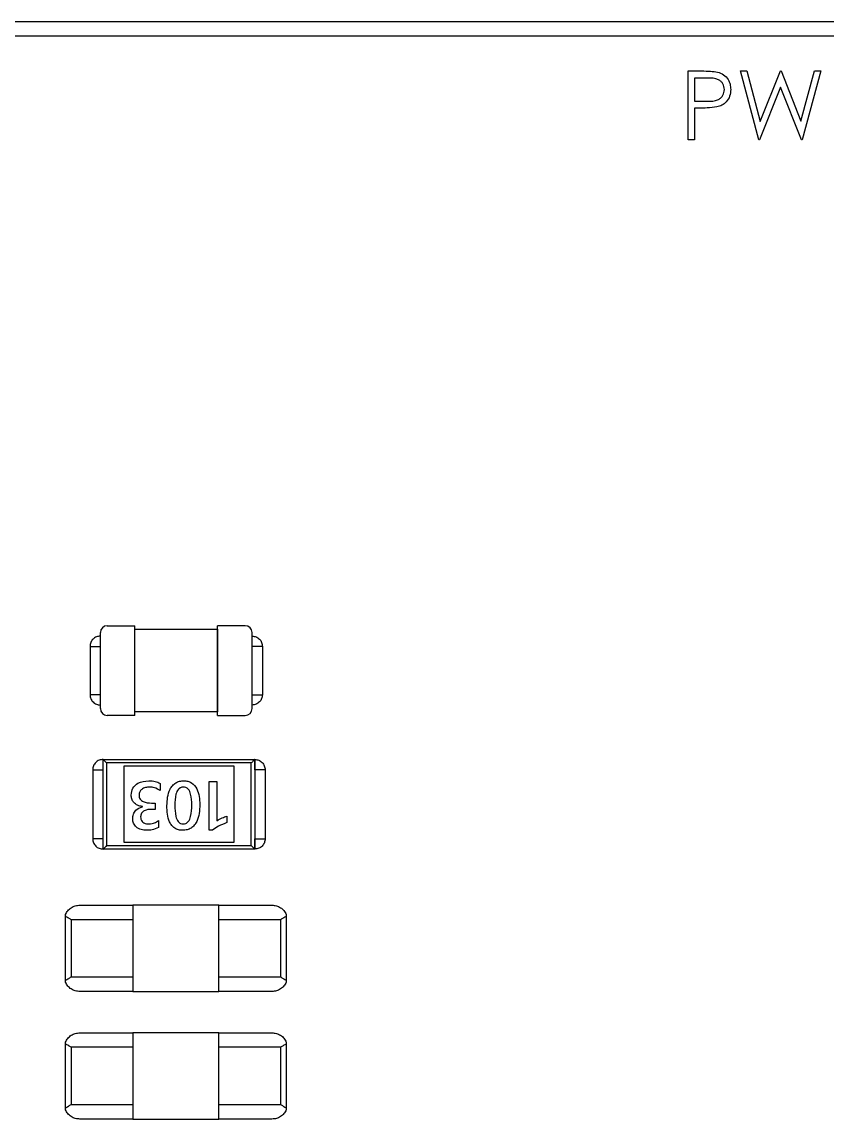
# Model space of a CAD drawing. Header units: millimetres. Extents: x -2889 to 8174, y 2447 to 8478.
# Drawn here: x 2747.409 to 2748.576, y 3453.484 to 3455.075 of the extents above; entities that cross this region are included whole.
import ezdxf

# ---------------------------------------------------------------- set-up
doc = ezdxf.new("R2010")
doc.units = ezdxf.units.MM

msp = doc.modelspace()

# ---------------------------------------------------------------- linework, layer by layer
at = {"color": 7, "linetype": 'Continuous', "lineweight": 25}
for p, q in [((2749.5819, 3455.0752), (2747.2783, 3455.0752)), ((2747.2783, 3455.0552), (2749.5819, 3455.0552)), ((2748.375, 3454.9041), (2748.375, 3455.0041)), ((2748.375, 3455.0041), (2748.3946, 3455.0041)), ((2748.4022, 3454.9938), (2748.3839, 3454.9938)), ((2748.3839, 3454.9938), (2748.3839, 3454.9605)), ((2748.4506, 3455.0041), (2748.4599, 3455.0041)), ((2748.4772, 3454.9041), (2748.4506, 3455.0041)), ((2748.4599, 3455.0041), (2748.4794, 3454.9307)), ((2748.4794, 3454.9307), (2748.5086, 3455.0041)), ((2748.5086, 3455.0041), (2748.5099, 3455.0041)), ((2748.5099, 3455.0041), (2748.5384, 3454.9312)), ((2748.5384, 3454.9312), (2748.5581, 3455.0041)), ((2748.5673, 3455.0041), (2748.5403, 3454.9041)), ((2748.5581, 3455.0041), (2748.5673, 3455.0041)), ((2748.5089, 3454.9805), (2748.4785, 3454.9041)), ((2748.539, 3454.9041), (2748.5089, 3454.9805)), ((2748.3839, 3454.9605), (2748.4014, 3454.9603)), ((2748.3911, 3454.9502), (2748.3839, 3454.9502)), ((2748.3839, 3454.9502), (2748.3839, 3454.9041)), ((2748.3839, 3454.9041), (2748.375, 3454.9041)), ((2748.4785, 3454.9041), (2748.4772, 3454.9041)), ((2748.5403, 3454.9041), (2748.539, 3454.9041)), ((2747.5326, 3454.1996), (2747.5726, 3454.1996)), ((2747.5726, 3454.0696), (2747.5726, 3454.1996)), ((2747.6926, 3454.0696), (2747.6926, 3454.1996)), ((2747.7326, 3454.1996), (2747.6926, 3454.1996)), ((2747.5226, 3454.0796), (2747.5226, 3454.1896)), ((2747.5726, 3454.0746), (2747.5726, 3454.1946)), ((2747.5726, 3454.1946), (2747.6926, 3454.1946)), ((2747.6926, 3454.1946), (2747.6926, 3454.0746)), ((2747.7426, 3454.0796), (2747.7426, 3454.1896)), ((2747.5076, 3454.1696), (2747.5076, 3454.0996)), ((2747.7576, 3454.1696), (2747.7576, 3454.0996)), ((2747.6926, 3454.0746), (2747.5726, 3454.0746)), ((2747.5726, 3454.0696), (2747.5326, 3454.0696)), ((2747.6926, 3454.0696), (2747.7326, 3454.0696)), ((2747.5265, 3454.0057), (2747.7465, 3454.0057)), ((2747.5265, 3453.8757), (2747.5265, 3454.0057)), ((2747.7415, 3454.0007), (2747.5315, 3454.0007)), ((2747.5315, 3454.0007), (2747.5315, 3453.8807)), ((2747.7165, 3453.9957), (2747.5565, 3453.9957)), ((2747.5565, 3453.9957), (2747.5565, 3453.8857)), ((2747.7165, 3453.8857), (2747.7165, 3453.9957)), ((2747.7415, 3453.8807), (2747.7415, 3454.0007)), ((2747.7465, 3454.0057), (2747.7465, 3453.8757)), ((2747.5115, 3453.9907), (2747.5115, 3453.8907)), ((2747.7615, 3453.9907), (2747.7615, 3453.8907)), ((2747.6093, 3453.971), (2747.6093, 3453.9605)), ((2747.6803, 3453.9029), (2747.6803, 3453.9739)), ((2747.6803, 3453.9739), (2747.6916, 3453.9739)), ((2747.6916, 3453.9739), (2747.6916, 3453.9168)), ((2747.5835, 3453.9372), (2747.5835, 3453.9374)), ((2747.5968, 3453.9425), (2747.6022, 3453.9425)), ((2747.6022, 3453.9333), (2747.5971, 3453.9333)), ((2747.6022, 3453.9425), (2747.6022, 3453.9333)), ((2747.6067, 3453.9169), (2747.6067, 3453.9069)), ((2747.7062, 3453.9232), (2747.7062, 3453.914)), ((2747.685, 3453.9029), (2747.6803, 3453.9029)), ((2747.5315, 3453.8807), (2747.7415, 3453.8807)), ((2747.5565, 3453.8857), (2747.7165, 3453.8857)), ((2747.7465, 3453.8757), (2747.5265, 3453.8757)), ((2747.5696, 3453.7943), (2747.5696, 3453.6693)), ((2747.6946, 3453.7943), (2747.5696, 3453.7943)), ((2747.6946, 3453.6693), (2747.6946, 3453.7943)), ((2747.4721, 3453.7806), (2747.4721, 3453.7807)), ((2747.4721, 3453.6829), (2747.4721, 3453.7806)), ((2747.4801, 3453.7733), (2747.4801, 3453.6903)), ((2747.7841, 3453.6903), (2747.7841, 3453.7733)), ((2747.7921, 3453.7806), (2747.7921, 3453.6829)), ((2747.7921, 3453.6829), (2747.7921, 3453.6828)), ((2747.5696, 3453.6693), (2747.6946, 3453.6693)), ((2747.6946, 3453.6092), (2747.5696, 3453.6092)), ((2747.5696, 3453.6092), (2747.5696, 3453.4842)), ((2747.6946, 3453.4842), (2747.6946, 3453.6092)), ((2747.4721, 3453.5955), (2747.4721, 3453.5956)), ((2747.4721, 3453.4978), (2747.4721, 3453.5955)), ((2747.7921, 3453.5955), (2747.7921, 3453.4978)), ((2747.4801, 3453.5882), (2747.4801, 3453.5052)), ((2747.7841, 3453.5052), (2747.7841, 3453.5882)), ((2747.7921, 3453.4978), (2747.7921, 3453.4977)), ((2747.5696, 3453.4842), (2747.6946, 3453.4842))]:
    msp.add_line(p, q, dxfattribs=at)
for centre, start, end in [((2747.5326, 3454.1896), 90, 180), ((2747.7326, 3454.1896), 0, 90), ((2747.5326, 3454.0796), 180, 270), ((2747.7326, 3454.0796), 270, 0)]:
    msp.add_arc(centre, 0.01, start, end, dxfattribs=at)
for points, knots in [([(2748.3946, 3455.0041), (2748.3988, 3455.0041), (2748.4065, 3455.0041), (2748.414, 3455.003), (2748.4174, 3455.0026)], [0, 0, 0, 0, 0.560314, 1, 1, 1, 1]), ([(2748.4275, 3454.9772), (2748.4271, 3454.9801), (2748.4264, 3454.9844), (2748.4227, 3454.9889), (2748.4156, 3454.994), (2748.4082, 3454.9939), (2748.4022, 3454.9938)], [0, 0, 0, 0, 0.2490497, 0.3747747, 0.5004751, 1, 1, 1, 1]), ([(2748.4174, 3455.0026), (2748.4204, 3455.0015), (2748.4265, 3454.9993), (2748.4328, 3454.9925), (2748.436, 3454.9848), (2748.4364, 3454.9798), (2748.4365, 3454.9772)], [0, 0, 0, 0, 0.279733, 0.559348, 0.779491, 1, 1, 1, 1]), ([(2748.4014, 3454.9603), (2748.4075, 3454.9602), (2748.4151, 3454.9602), (2748.4226, 3454.9652), (2748.4264, 3454.9698), (2748.4271, 3454.9742), (2748.4275, 3454.9772)], [0, 0, 0, 0, 0.499695, 0.625321, 0.751028, 1, 1, 1, 1]), ([(2748.4365, 3454.9772), (2748.4363, 3454.9739), (2748.4358, 3454.9674), (2748.4308, 3454.9593), (2748.424, 3454.9542), (2748.419, 3454.9526), (2748.4165, 3454.9519)], [0, 0, 0, 0, 0.280099, 0.559324, 0.779458, 1, 1, 1, 1]), ([(2748.4165, 3454.9519), (2748.4118, 3454.9513), (2748.4034, 3454.9502), (2748.3948, 3454.9502), (2748.3911, 3454.9502)], [0, 0, 0, 0, 0.559686, 1, 1, 1, 1]), ([(2747.5226, 3454.1846), (2747.5206, 3454.1844), (2747.5167, 3454.1839), (2747.5117, 3454.1804), (2747.5082, 3454.1755), (2747.5078, 3454.1716), (2747.5076, 3454.1696)], [0, 0, 0, 0, 0.249563, 0.499219, 0.75054, 1, 1, 1, 1]), ([(2747.7426, 3454.1846), (2747.7445, 3454.1844), (2747.7485, 3454.1839), (2747.7534, 3454.1805), (2747.7569, 3454.1755), (2747.7573, 3454.1716), (2747.7576, 3454.1696)], [0, 0, 0, 0, 0.249729, 0.499552, 0.749424, 1, 1, 1, 1]), ([(2747.5076, 3454.1696), (2747.5078, 3454.1696), (2747.5082, 3454.1696), (2747.5108, 3454.1696), (2747.5158, 3454.1696), (2747.5204, 3454.1696), (2747.5226, 3454.1696)], [0, 0, 0, 0, 0.224188, 0.476934, 0.747472, 1, 1, 1, 1]), ([(2747.7576, 3454.1696), (2747.7573, 3454.1696), (2747.7568, 3454.1696), (2747.7538, 3454.1696), (2747.7492, 3454.1696), (2747.7448, 3454.1696), (2747.7426, 3454.1696)], [0, 0, 0, 0, 0.2650608, 0.5111541, 0.7514393, 1, 1, 1, 1]), ([(2747.5226, 3454.0996), (2747.5204, 3454.0996), (2747.5158, 3454.0996), (2747.5108, 3454.0996), (2747.5082, 3454.0996), (2747.5078, 3454.0996), (2747.5076, 3454.0996)], [0, 0, 0, 0, 0.250903, 0.521662, 0.775477, 1, 1, 1, 1]), ([(2747.5076, 3454.0996), (2747.5078, 3454.0976), (2747.5082, 3454.0937), (2747.5117, 3454.0888), (2747.5167, 3454.0852), (2747.5206, 3454.0848), (2747.5226, 3454.0846)], [0, 0, 0, 0, 0.249558, 0.499217, 0.750481, 1, 1, 1, 1]), ([(2747.7426, 3454.0996), (2747.7448, 3454.0996), (2747.7492, 3454.0996), (2747.7538, 3454.0996), (2747.7568, 3454.0996), (2747.7573, 3454.0996), (2747.7576, 3454.0996)], [0, 0, 0, 0, 0.248561, 0.488846, 0.734939, 1, 1, 1, 1]), ([(2747.7576, 3454.0996), (2747.7574, 3454.0976), (2747.7569, 3454.0937), (2747.7534, 3454.0888), (2747.7485, 3454.0853), (2747.7445, 3454.0848), (2747.7426, 3454.0846)], [0, 0, 0, 0, 0.249724, 0.499548, 0.749424, 1, 1, 1, 1]), ([(2747.5265, 3454.0057), (2747.5245, 3454.0054), (2747.5206, 3454.005), (2747.5157, 3454.0015), (2747.5121, 3453.9966), (2747.5117, 3453.9926), (2747.5115, 3453.9907)], [0, 0, 0, 0, 0.2495608, 0.4992192, 0.7505334, 1, 1, 1, 1]), ([(2747.5315, 3454.0007), (2747.5308, 3454.0014), (2747.5294, 3454.0028), (2747.5278, 3454.0043), (2747.527, 3454.0052), (2747.5266, 3454.0056), (2747.5265, 3454.0056), (2747.5265, 3454.0057)], [0, 0, 0, 0, 0.3101202, 0.6161208, 0.7588957, 0.8860224, 1, 1, 1, 1]), ([(2747.5265, 3453.9907), (2747.5265, 3453.9922), (2747.5265, 3453.9952), (2747.5265, 3453.9991), (2747.5265, 3454.0021), (2747.5265, 3454.0049), (2747.5265, 3454.0056), (2747.5265, 3454.0057), (2747.5265, 3454.0057), (2747.5265, 3454.0057)], [0, 0, 0, 0, 0.124587, 0.250975, 0.373773, 0.501681, 0.780551, 0.832786, 1, 1, 1, 1]), ([(2747.7465, 3454.0057), (2747.7465, 3454.0056), (2747.7464, 3454.0055), (2747.7457, 3454.0049), (2747.7446, 3454.0038), (2747.7431, 3454.0023), (2747.742, 3454.0012), (2747.7415, 3454.0007)], [0, 0, 0, 0, 0.146754, 0.316126, 0.510248, 0.757793, 1, 1, 1, 1]), ([(2747.7465, 3454.0057), (2747.7485, 3454.0054), (2747.7524, 3454.005), (2747.7573, 3454.0015), (2747.7608, 3453.9966), (2747.7613, 3453.9926), (2747.7615, 3453.9907)], [0, 0, 0, 0, 0.2497275, 0.4995525, 0.7494258, 1, 1, 1, 1]), ([(2747.7465, 3453.9907), (2747.7465, 3453.9921), (2747.7465, 3453.9951), (2747.7465, 3453.999), (2747.7465, 3454.0021), (2747.7465, 3454.0047), (2747.7465, 3454.0055), (2747.7465, 3454.0056), (2747.7465, 3454.0057), (2747.7465, 3454.0057), (2747.7465, 3454.0057)], [0, 0, 0, 0, 0.123045, 0.250749, 0.370615, 0.501435, 0.749263, 0.779532, 0.831407, 1, 1, 1, 1]), ([(2747.5115, 3453.9907), (2747.5116, 3453.9907), (2747.5117, 3453.9907), (2747.5142, 3453.9907), (2747.5195, 3453.9907), (2747.5243, 3453.9907), (2747.5265, 3453.9907)], [0, 0, 0, 0, 0.217702, 0.479683, 0.756498, 1, 1, 1, 1]), ([(2747.7615, 3453.9907), (2747.7614, 3453.9907), (2747.7612, 3453.9907), (2747.7583, 3453.9907), (2747.7535, 3453.9907), (2747.7489, 3453.9907), (2747.7465, 3453.9907)], [0, 0, 0, 0, 0.264345, 0.50782, 0.74718, 1, 1, 1, 1]), ([(2747.5672, 3453.954), (2747.5677, 3453.9575), (2747.5686, 3453.9644), (2747.5784, 3453.9733), (2747.5873, 3453.9742), (2747.5928, 3453.9748)], [0, 0, 0, 0, 0.279914, 0.560182, 1, 1, 1, 1]), ([(2747.594, 3453.9656), (2747.592, 3453.9655), (2747.588, 3453.9652), (2747.5828, 3453.9629), (2747.5792, 3453.9589), (2747.5789, 3453.9557), (2747.5787, 3453.9541)], [0, 0, 0, 0, 0.280979, 0.56083, 0.780301, 1, 1, 1, 1]), ([(2747.5928, 3453.9748), (2747.596, 3453.9747), (2747.6018, 3453.9745), (2747.607, 3453.9721), (2747.6093, 3453.971)], [0, 0, 0, 0, 0.560438, 1, 1, 1, 1]), ([(2747.6093, 3453.9605), (2747.6067, 3453.9621), (2747.6019, 3453.965), (2747.5964, 3453.9654), (2747.594, 3453.9656)], [0, 0, 0, 0, 0.5594096, 1, 1, 1, 1]), ([(2747.6191, 3453.9386), (2747.6195, 3453.947), (2747.6201, 3453.9575), (2747.627, 3453.9678), (2747.6317, 3453.9719), (2747.6375, 3453.9744), (2747.6416, 3453.9747), (2747.6437, 3453.9748)], [0, 0, 0, 0, 0.498322, 0.623828, 0.749201, 0.874531, 1, 1, 1, 1]), ([(2747.6428, 3453.9656), (2747.6415, 3453.9654), (2747.6388, 3453.9651), (2747.6345, 3453.9616), (2747.6309, 3453.9527), (2747.6307, 3453.9447), (2747.6306, 3453.9393)], [0, 0, 0, 0, 0.124828, 0.249574, 0.498908, 1, 1, 1, 1]), ([(2747.6553, 3453.9397), (2747.6551, 3453.9451), (2747.6549, 3453.953), (2747.6512, 3453.9618), (2747.6468, 3453.9652), (2747.6442, 3453.9654), (2747.6428, 3453.9656)], [0, 0, 0, 0, 0.50107, 0.750284, 0.875063, 1, 1, 1, 1]), ([(2747.6437, 3453.9748), (2747.6456, 3453.9746), (2747.6495, 3453.9744), (2747.6568, 3453.9712), (2747.6658, 3453.9601), (2747.6664, 3453.9482), (2747.6668, 3453.9403)], [0, 0, 0, 0, 0.1257153, 0.2512519, 0.5004773, 1, 1, 1, 1]), ([(2747.5835, 3453.9374), (2747.5811, 3453.9378), (2747.5763, 3453.9387), (2747.5708, 3453.9429), (2747.5677, 3453.9483), (2747.5674, 3453.9521), (2747.5672, 3453.954)], [0, 0, 0, 0, 0.280349, 0.559618, 0.779632, 1, 1, 1, 1]), ([(2747.5787, 3453.9541), (2747.5788, 3453.9531), (2747.5789, 3453.9511), (2747.5801, 3453.9482), (2747.5822, 3453.946), (2747.5875, 3453.9429), (2747.5927, 3453.9427), (2747.5968, 3453.9425)], [0, 0, 0, 0, 0.125397, 0.250537, 0.37565, 0.500992, 1, 1, 1, 1]), ([(2747.5695, 3453.9196), (2747.5696, 3453.9218), (2747.57, 3453.9264), (2747.5745, 3453.9337), (2747.5801, 3453.9359), (2747.5835, 3453.9372)], [0, 0, 0, 0, 0.2811109, 0.5611268, 1, 1, 1, 1]), ([(2747.5971, 3453.9333), (2747.5933, 3453.9332), (2747.5886, 3453.9329), (2747.5839, 3453.9299), (2747.5815, 3453.927), (2747.5812, 3453.9242), (2747.581, 3453.9223)], [0, 0, 0, 0, 0.499595, 0.62531, 0.75082, 1, 1, 1, 1]), ([(2747.642, 3453.9029), (2747.64, 3453.903), (2747.636, 3453.9033), (2747.6304, 3453.9057), (2747.6259, 3453.9098), (2747.6198, 3453.9202), (2747.6194, 3453.9304), (2747.6191, 3453.9386)], [0, 0, 0, 0, 0.125395, 0.250542, 0.375712, 0.501078, 1, 1, 1, 1]), ([(2747.6306, 3453.9393), (2747.6307, 3453.9338), (2747.6309, 3453.9257), (2747.6343, 3453.9165), (2747.6385, 3453.9126), (2747.6412, 3453.9123), (2747.6426, 3453.9121)], [0, 0, 0, 0, 0.501206, 0.750756, 0.875453, 1, 1, 1, 1]), ([(2747.6668, 3453.9403), (2747.6664, 3453.9317), (2747.6658, 3453.9209), (2747.6591, 3453.9101), (2747.6543, 3453.9059), (2747.6484, 3453.9033), (2747.6442, 3453.9031), (2747.642, 3453.9029)], [0, 0, 0, 0, 0.498657, 0.624086, 0.74936, 0.874581, 1, 1, 1, 1]), ([(2747.6426, 3453.9121), (2747.644, 3453.9123), (2747.6468, 3453.9126), (2747.6512, 3453.9164), (2747.6549, 3453.9257), (2747.6551, 3453.9341), (2747.6553, 3453.9397)], [0, 0, 0, 0, 0.1247268, 0.2494689, 0.4988823, 1, 1, 1, 1]), ([(2747.5899, 3453.9029), (2747.5872, 3453.9031), (2747.5816, 3453.9034), (2747.5747, 3453.9072), (2747.5702, 3453.913), (2747.5697, 3453.9174), (2747.5695, 3453.9196)], [0, 0, 0, 0, 0.280782, 0.560347, 0.780131, 1, 1, 1, 1]), ([(2747.581, 3453.9223), (2747.5811, 3453.9212), (2747.5812, 3453.9189), (2747.5828, 3453.9157), (2747.5868, 3453.9125), (2747.5908, 3453.9123), (2747.5935, 3453.9121)], [0, 0, 0, 0, 0.187424, 0.3741, 0.560922, 1, 1, 1, 1]), ([(2747.5935, 3453.9121), (2747.5962, 3453.9124), (2747.601, 3453.913), (2747.605, 3453.9157), (2747.6067, 3453.9169)], [0, 0, 0, 0, 0.559017, 1, 1, 1, 1]), ([(2747.7062, 3453.914), (2747.702, 3453.9124), (2747.6945, 3453.9096), (2747.6879, 3453.905), (2747.685, 3453.9029)], [0, 0, 0, 0, 0.559853, 1, 1, 1, 1]), ([(2747.6916, 3453.9168), (2747.6941, 3453.9183), (2747.6987, 3453.9211), (2747.7039, 3453.9226), (2747.7062, 3453.9232)], [0, 0, 0, 0, 0.559643, 1, 1, 1, 1]), ([(2747.6067, 3453.9069), (2747.6037, 3453.9056), (2747.5983, 3453.9032), (2747.5925, 3453.903), (2747.5899, 3453.9029)], [0, 0, 0, 0, 0.559331, 1, 1, 1, 1]), ([(2747.5265, 3453.8907), (2747.5243, 3453.8907), (2747.5195, 3453.8907), (2747.5142, 3453.8907), (2747.5117, 3453.8907), (2747.5116, 3453.8907), (2747.5115, 3453.8907)], [0, 0, 0, 0, 0.243502, 0.520317, 0.782298, 1, 1, 1, 1]), ([(2747.5115, 3453.8907), (2747.5117, 3453.8887), (2747.5122, 3453.8848), (2747.5156, 3453.8798), (2747.5206, 3453.8763), (2747.5245, 3453.8759), (2747.5265, 3453.8757)], [0, 0, 0, 0, 0.2495589, 0.4992181, 0.7505133, 1, 1, 1, 1]), ([(2747.5265, 3453.8757), (2747.5265, 3453.8757), (2747.5265, 3453.8757), (2747.5265, 3453.8757), (2747.5265, 3453.8758), (2747.5265, 3453.8766), (2747.5265, 3453.8793), (2747.5265, 3453.8823), (2747.5265, 3453.8862), (2747.5265, 3453.8892), (2747.5265, 3453.8907)], [0, 0, 0, 0, 0.168551, 0.220862, 0.251873, 0.500225, 0.630483, 0.749879, 0.877257, 1, 1, 1, 1]), ([(2747.5315, 3453.8807), (2747.5308, 3453.88), (2747.5294, 3453.8786), (2747.5278, 3453.877), (2747.527, 3453.8761), (2747.5266, 3453.8757), (2747.5265, 3453.8757), (2747.5265, 3453.8757)], [0, 0, 0, 0, 0.31012, 0.616121, 0.758896, 0.886022, 1, 1, 1, 1]), ([(2747.7465, 3453.8757), (2747.7465, 3453.8757), (2747.7464, 3453.8758), (2747.7457, 3453.8765), (2747.7446, 3453.8776), (2747.7431, 3453.879), (2747.742, 3453.8801), (2747.7415, 3453.8807)], [0, 0, 0, 0, 0.146754, 0.316126, 0.510248, 0.757793, 1, 1, 1, 1]), ([(2747.7465, 3453.8907), (2747.7489, 3453.8907), (2747.7535, 3453.8907), (2747.7583, 3453.8907), (2747.7612, 3453.8907), (2747.7614, 3453.8907), (2747.7615, 3453.8907)], [0, 0, 0, 0, 0.25282, 0.49218, 0.735655, 1, 1, 1, 1]), ([(2747.7615, 3453.8907), (2747.7613, 3453.8887), (2747.7608, 3453.8848), (2747.7574, 3453.8798), (2747.7524, 3453.8764), (2747.7485, 3453.8759), (2747.7465, 3453.8757)], [0, 0, 0, 0, 0.2497253, 0.4995509, 0.749426, 1, 1, 1, 1]), ([(2747.7465, 3453.8757), (2747.7465, 3453.8757), (2747.7465, 3453.8756), (2747.7465, 3453.8761), (2747.7465, 3453.8793), (2747.7465, 3453.8823), (2747.7465, 3453.8862), (2747.7465, 3453.8892), (2747.7465, 3453.8907)], [0, 0, 0, 0, 0.167217, 0.499711, 0.627126, 0.749519, 0.875652, 1, 1, 1, 1]), ([(2747.4721, 3453.7807), (2747.4731, 3453.7827), (2747.4751, 3453.7866), (2747.4802, 3453.7909), (2747.4862, 3453.7938), (2747.4906, 3453.7941), (2747.4929, 3453.7943)], [0, 0, 0, 0, 0.247435, 0.499322, 0.744555, 1, 1, 1, 1]), ([(2747.4929, 3453.7943), (2747.4971, 3453.7943), (2747.5046, 3453.7943), (2747.5192, 3453.7943), (2747.5406, 3453.7943), (2747.5583, 3453.7943), (2747.5696, 3453.7943)], [0, 0, 0, 0, 0.174864, 0.31313, 0.560168, 1, 1, 1, 1]), ([(2747.5696, 3453.7943), (2747.5696, 3453.794), (2747.5696, 3453.7934), (2747.5696, 3453.7886), (2747.5696, 3453.7829), (2747.5696, 3453.7775), (2747.5696, 3453.7747), (2747.5696, 3453.7733)], [0, 0, 0, 0, 0.247987, 0.499451, 0.749766, 0.876712, 1, 1, 1, 1]), ([(2747.6946, 3453.7943), (2747.7091, 3453.7943), (2747.7299, 3453.7943), (2747.7533, 3453.7943), (2747.7646, 3453.7943), (2747.7691, 3453.7943), (2747.7713, 3453.7943)], [0, 0, 0, 0, 0.559615, 0.806332, 0.903543, 1, 1, 1, 1]), ([(2747.6946, 3453.7733), (2747.6946, 3453.7747), (2747.6946, 3453.7775), (2747.6946, 3453.7829), (2747.6946, 3453.7886), (2747.6946, 3453.7933), (2747.6946, 3453.7939), (2747.6946, 3453.7943)], [0, 0, 0, 0, 0.121948, 0.250315, 0.500411, 0.749679, 1, 1, 1, 1]), ([(2747.7713, 3453.7943), (2747.7735, 3453.7941), (2747.7779, 3453.7938), (2747.784, 3453.7909), (2747.7891, 3453.7867), (2747.7911, 3453.7827), (2747.7921, 3453.7807)], [0, 0, 0, 0, 0.253052, 0.499005, 0.750248, 1, 1, 1, 1]), ([(2747.4801, 3453.7733), (2747.4789, 3453.774), (2747.4766, 3453.7754), (2747.474, 3453.777), (2747.4727, 3453.7776), (2747.4722, 3453.779), (2747.4721, 3453.78), (2747.4721, 3453.7806)], [0, 0, 0, 0, 0.253097, 0.500491, 0.750471, 0.847941, 1, 1, 1, 1]), ([(2747.5696, 3453.7733), (2747.5673, 3453.7733), (2747.5545, 3453.7733), (2747.5303, 3453.7733), (2747.506, 3453.7733), (2747.4897, 3453.7733), (2747.4832, 3453.7733), (2747.4801, 3453.7733)], [0, 0, 0, 0, 0.0827991, 0.4629091, 0.7515518, 0.8828429, 1, 1, 1, 1]), ([(2747.7841, 3453.7733), (2747.781, 3453.7733), (2747.7668, 3453.7733), (2747.7407, 3453.7733), (2747.7165, 3453.7733), (2747.7021, 3453.7733), (2747.6969, 3453.7733), (2747.6946, 3453.7733)], [0, 0, 0, 0, 0.11724, 0.536302, 0.808399, 0.917142, 1, 1, 1, 1]), ([(2747.7921, 3453.7806), (2747.7921, 3453.78), (2747.792, 3453.779), (2747.7915, 3453.7776), (2747.7902, 3453.777), (2747.7876, 3453.7754), (2747.7853, 3453.774), (2747.7841, 3453.7733)], [0, 0, 0, 0, 0.1454637, 0.2495059, 0.4996176, 0.7469131, 1, 1, 1, 1]), ([(2747.7921, 3453.7807), (2747.7921, 3453.7807), (2747.7921, 3453.7807), (2747.7921, 3453.7806), (2747.7921, 3453.7806)], [0, 0, 0, 0, 0.56, 1, 1, 1, 1]), ([(2747.4721, 3453.6829), (2747.4721, 3453.6835), (2747.4722, 3453.6845), (2747.4727, 3453.6859), (2747.474, 3453.6865), (2747.4766, 3453.6881), (2747.4789, 3453.6895), (2747.4801, 3453.6903)], [0, 0, 0, 0, 0.145464, 0.249506, 0.499618, 0.746913, 1, 1, 1, 1]), ([(2747.4801, 3453.6903), (2747.4832, 3453.6903), (2747.4974, 3453.6903), (2747.5235, 3453.6903), (2747.5477, 3453.6903), (2747.562, 3453.6903), (2747.5673, 3453.6903), (2747.5696, 3453.6903)], [0, 0, 0, 0, 0.11724, 0.536302, 0.808399, 0.917142, 1, 1, 1, 1]), ([(2747.5696, 3453.6903), (2747.5696, 3453.6889), (2747.5696, 3453.686), (2747.5696, 3453.6806), (2747.5696, 3453.6749), (2747.5696, 3453.6702), (2747.5696, 3453.6696), (2747.5696, 3453.6693)], [0, 0, 0, 0, 0.121948, 0.250315, 0.500411, 0.749679, 1, 1, 1, 1]), ([(2747.6946, 3453.6903), (2747.6969, 3453.6903), (2747.7097, 3453.6903), (2747.7339, 3453.6903), (2747.7582, 3453.6903), (2747.7745, 3453.6903), (2747.781, 3453.6903), (2747.7841, 3453.6903)], [0, 0, 0, 0, 0.0827991, 0.4629091, 0.7515518, 0.8828429, 1, 1, 1, 1]), ([(2747.6946, 3453.6693), (2747.6946, 3453.6695), (2747.6946, 3453.6701), (2747.6946, 3453.6749), (2747.6946, 3453.6806), (2747.6946, 3453.686), (2747.6946, 3453.6888), (2747.6946, 3453.6903)], [0, 0, 0, 0, 0.247987, 0.4994511, 0.7497656, 0.8767121, 1, 1, 1, 1]), ([(2747.7841, 3453.6903), (2747.7853, 3453.6895), (2747.7876, 3453.6881), (2747.7902, 3453.6865), (2747.7915, 3453.6859), (2747.792, 3453.6846), (2747.7921, 3453.6835), (2747.7921, 3453.6829)], [0, 0, 0, 0, 0.253097, 0.500491, 0.750471, 0.847941, 1, 1, 1, 1]), ([(2747.4721, 3453.6828), (2747.4721, 3453.6828), (2747.4721, 3453.6829), (2747.4721, 3453.6829), (2747.4721, 3453.6829)], [0, 0, 0, 0, 0.56, 1, 1, 1, 1]), ([(2747.4929, 3453.6693), (2747.4906, 3453.6694), (2747.4862, 3453.6697), (2747.4802, 3453.6726), (2747.4751, 3453.6768), (2747.4731, 3453.6808), (2747.4721, 3453.6828)], [0, 0, 0, 0, 0.253052, 0.499005, 0.750248, 1, 1, 1, 1]), ([(2747.7921, 3453.6828), (2747.7911, 3453.6808), (2747.7891, 3453.6769), (2747.784, 3453.6726), (2747.778, 3453.6697), (2747.7736, 3453.6694), (2747.7713, 3453.6693)], [0, 0, 0, 0, 0.2474347, 0.499322, 0.7445552, 1, 1, 1, 1]), ([(2747.5696, 3453.6693), (2747.5551, 3453.6693), (2747.5343, 3453.6693), (2747.5109, 3453.6693), (2747.4995, 3453.6693), (2747.4951, 3453.6693), (2747.4929, 3453.6693)], [0, 0, 0, 0, 0.559615, 0.806332, 0.9035433, 1, 1, 1, 1]), ([(2747.7713, 3453.6693), (2747.7671, 3453.6693), (2747.7596, 3453.6693), (2747.745, 3453.6693), (2747.7236, 3453.6693), (2747.7059, 3453.6693), (2747.6946, 3453.6693)], [0, 0, 0, 0, 0.174864, 0.31313, 0.560168, 1, 1, 1, 1]), ([(2747.4721, 3453.5956), (2747.4731, 3453.5976), (2747.4751, 3453.6015), (2747.4802, 3453.6058), (2747.4862, 3453.6087), (2747.4906, 3453.609), (2747.4929, 3453.6092)], [0, 0, 0, 0, 0.247435, 0.499322, 0.744555, 1, 1, 1, 1]), ([(2747.4929, 3453.6092), (2747.4971, 3453.6092), (2747.5046, 3453.6092), (2747.5192, 3453.6092), (2747.5406, 3453.6092), (2747.5583, 3453.6092), (2747.5696, 3453.6092)], [0, 0, 0, 0, 0.174864, 0.31313, 0.560168, 1, 1, 1, 1]), ([(2747.5696, 3453.6092), (2747.5696, 3453.6089), (2747.5696, 3453.6083), (2747.5696, 3453.6035), (2747.5696, 3453.5978), (2747.5696, 3453.5925), (2747.5696, 3453.5896), (2747.5696, 3453.5882)], [0, 0, 0, 0, 0.247987, 0.499451, 0.749766, 0.876712, 1, 1, 1, 1]), ([(2747.6946, 3453.6092), (2747.7091, 3453.6092), (2747.7299, 3453.6092), (2747.7533, 3453.6092), (2747.7646, 3453.6092), (2747.7691, 3453.6092), (2747.7713, 3453.6092)], [0, 0, 0, 0, 0.559615, 0.806332, 0.903543, 1, 1, 1, 1]), ([(2747.6946, 3453.5882), (2747.6946, 3453.5896), (2747.6946, 3453.5924), (2747.6946, 3453.5978), (2747.6946, 3453.6035), (2747.6946, 3453.6082), (2747.6946, 3453.6089), (2747.6946, 3453.6092)], [0, 0, 0, 0, 0.121948, 0.250315, 0.500411, 0.749679, 1, 1, 1, 1]), ([(2747.7713, 3453.6092), (2747.7735, 3453.609), (2747.7779, 3453.6087), (2747.784, 3453.6059), (2747.7891, 3453.6016), (2747.7911, 3453.5976), (2747.7921, 3453.5956)], [0, 0, 0, 0, 0.253052, 0.499005, 0.750248, 1, 1, 1, 1]), ([(2747.4801, 3453.5882), (2747.4789, 3453.5889), (2747.4766, 3453.5903), (2747.474, 3453.592), (2747.4727, 3453.5926), (2747.4722, 3453.5939), (2747.4721, 3453.5949), (2747.4721, 3453.5955)], [0, 0, 0, 0, 0.253097, 0.500491, 0.750471, 0.847941, 1, 1, 1, 1]), ([(2747.7921, 3453.5955), (2747.7921, 3453.5949), (2747.792, 3453.5939), (2747.7915, 3453.5925), (2747.7902, 3453.592), (2747.7876, 3453.5903), (2747.7853, 3453.5889), (2747.7841, 3453.5882)], [0, 0, 0, 0, 0.1454637, 0.2495059, 0.4996176, 0.7469131, 1, 1, 1, 1]), ([(2747.7921, 3453.5956), (2747.7921, 3453.5956), (2747.7921, 3453.5956), (2747.7921, 3453.5955), (2747.7921, 3453.5955)], [0, 0, 0, 0, 0.56, 1, 1, 1, 1]), ([(2747.5696, 3453.5882), (2747.5673, 3453.5882), (2747.5545, 3453.5882), (2747.5303, 3453.5882), (2747.506, 3453.5882), (2747.4897, 3453.5882), (2747.4832, 3453.5882), (2747.4801, 3453.5882)], [0, 0, 0, 0, 0.0827991, 0.4629091, 0.7515518, 0.8828429, 1, 1, 1, 1]), ([(2747.7841, 3453.5882), (2747.781, 3453.5882), (2747.7668, 3453.5882), (2747.7407, 3453.5882), (2747.7165, 3453.5882), (2747.7021, 3453.5882), (2747.6969, 3453.5882), (2747.6946, 3453.5882)], [0, 0, 0, 0, 0.11724, 0.536302, 0.808399, 0.917142, 1, 1, 1, 1]), ([(2747.4721, 3453.4978), (2747.4721, 3453.4984), (2747.4722, 3453.4994), (2747.4727, 3453.5008), (2747.474, 3453.5014), (2747.4766, 3453.503), (2747.4789, 3453.5045), (2747.4801, 3453.5052)], [0, 0, 0, 0, 0.145464, 0.249506, 0.499618, 0.746913, 1, 1, 1, 1]), ([(2747.4721, 3453.4977), (2747.4721, 3453.4977), (2747.4721, 3453.4978), (2747.4721, 3453.4978), (2747.4721, 3453.4978)], [0, 0, 0, 0, 0.56, 1, 1, 1, 1]), ([(2747.4929, 3453.4842), (2747.4906, 3453.4843), (2747.4862, 3453.4846), (2747.4802, 3453.4875), (2747.4751, 3453.4918), (2747.4731, 3453.4957), (2747.4721, 3453.4977)], [0, 0, 0, 0, 0.253052, 0.499005, 0.750248, 1, 1, 1, 1]), ([(2747.4801, 3453.5052), (2747.4832, 3453.5052), (2747.4974, 3453.5052), (2747.5235, 3453.5052), (2747.5477, 3453.5052), (2747.562, 3453.5052), (2747.5673, 3453.5052), (2747.5696, 3453.5052)], [0, 0, 0, 0, 0.11724, 0.536302, 0.808399, 0.917142, 1, 1, 1, 1]), ([(2747.5696, 3453.5052), (2747.5696, 3453.5038), (2747.5696, 3453.5009), (2747.5696, 3453.4955), (2747.5696, 3453.4898), (2747.5696, 3453.4851), (2747.5696, 3453.4845), (2747.5696, 3453.4842)], [0, 0, 0, 0, 0.121948, 0.250315, 0.500411, 0.749679, 1, 1, 1, 1]), ([(2747.6946, 3453.5052), (2747.6969, 3453.5052), (2747.7097, 3453.5052), (2747.7339, 3453.5052), (2747.7582, 3453.5052), (2747.7745, 3453.5052), (2747.781, 3453.5052), (2747.7841, 3453.5052)], [0, 0, 0, 0, 0.0827991, 0.4629091, 0.7515518, 0.8828429, 1, 1, 1, 1]), ([(2747.6946, 3453.4842), (2747.6946, 3453.4845), (2747.6946, 3453.485), (2747.6946, 3453.4898), (2747.6946, 3453.4955), (2747.6946, 3453.5009), (2747.6946, 3453.5038), (2747.6946, 3453.5052)], [0, 0, 0, 0, 0.247987, 0.4994511, 0.7497656, 0.8767121, 1, 1, 1, 1]), ([(2747.7921, 3453.4977), (2747.7911, 3453.4958), (2747.7891, 3453.4918), (2747.784, 3453.4875), (2747.778, 3453.4846), (2747.7736, 3453.4843), (2747.7713, 3453.4842)], [0, 0, 0, 0, 0.2474347, 0.499322, 0.7445552, 1, 1, 1, 1]), ([(2747.7841, 3453.5052), (2747.7853, 3453.5045), (2747.7876, 3453.503), (2747.7902, 3453.5014), (2747.7915, 3453.5008), (2747.792, 3453.4995), (2747.7921, 3453.4985), (2747.7921, 3453.4978)], [0, 0, 0, 0, 0.253097, 0.500491, 0.750471, 0.847941, 1, 1, 1, 1]), ([(2747.5696, 3453.4842), (2747.5551, 3453.4842), (2747.5343, 3453.4842), (2747.5109, 3453.4842), (2747.4995, 3453.4842), (2747.4951, 3453.4842), (2747.4929, 3453.4842)], [0, 0, 0, 0, 0.559615, 0.806332, 0.9035433, 1, 1, 1, 1]), ([(2747.7713, 3453.4842), (2747.7671, 3453.4842), (2747.7596, 3453.4842), (2747.745, 3453.4842), (2747.7236, 3453.4842), (2747.7059, 3453.4842), (2747.6946, 3453.4842)], [0, 0, 0, 0, 0.174864, 0.31313, 0.560168, 1, 1, 1, 1])]:
    msp.add_open_spline(points, degree=3, knots=knots, dxfattribs=at)

doc.saveas('drawing.dxf')
